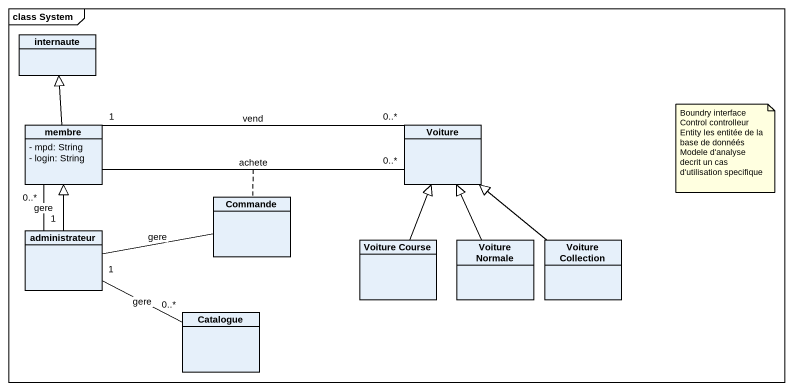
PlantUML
@startuml
mainframe class System
hide circle
hide empty members
skinparam classAttributeIconSize 0
class internaute
class membre {
  - mpd: String
  - login: String
}
class Voiture
class Commande
class administrateur
class "Voiture Course" as Voiture_Course
class "Voiture Normale" as Voiture_Normale
class "Voiture Collection" as Voiture_Collection
class Catalogue
membre -up-|> internaute
membre "1" -right- "0..*" Voiture : vend
membre -right- "0..*" Voiture : achete
(membre, Voiture) .. Commande
administrateur -up-|> membre
administrateur "1" -up- "0..*" membre : gere
administrateur -right- Commande : gere
administrateur "1" -right- "0..*" Catalogue : gere
Voiture_Course -up-|> Voiture
Voiture_Normale -up-|> Voiture
Voiture_Collection -up-|> Voiture
note as N1
  Boundry interface
  Control controlleur
  Entity les entitée de la base de donnéés
  Modele d'analyse decrit un cas d'utilisation specifique
end note
@enduml
